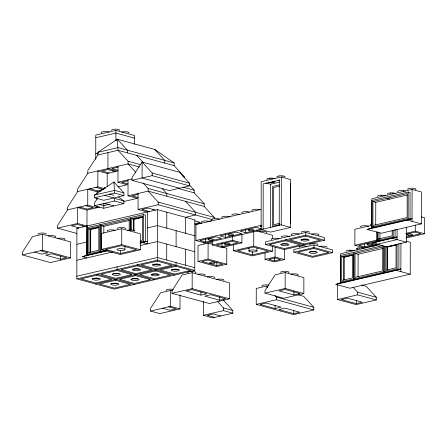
<?xml version="1.0" encoding="UTF-8"?>
<svg xmlns="http://www.w3.org/2000/svg" width="447" height="447" viewBox="0 0 447 447"><rect width="100%" height="100%" fill="white"/><g stroke="black" fill="none" stroke-linecap="round" stroke-linejoin="round"><path stroke-width="0.67" d="M22.35 254.907L22.356 252.248L32.447 236.614L42.515 234.273L70.559 241.933L70.531 257.885L50.394 262.568L22.35 254.907L42.487 250.231L70.531 257.885M42.487 250.231L42.515 234.273M76.862 233.435L57.501 228.143L57.507 225.484L67.598 209.85L67.603 207.19L77.694 191.556L77.7 188.897L87.791 173.263L87.796 170.603L97.887 154.969L97.887 152.31L117.332 139.229L154.763 149.454L174.157 162.959L174.151 165.619L184.153 176.565L184.153 177.895M60.608 259.249L45.65 255.164L51.69 253.762L66.648 257.846L60.608 259.249L60.613 255.924M76.828 278.878L76.918 228.356L157.461 209.637L194.853 219.851L194.763 270.374L114.22 289.092L76.828 278.878L157.378 260.16L194.763 270.374M86.986 226.02L77.638 223.466L77.666 207.509L87.014 210.062L99.765 207.101M86.936 255.153L87.014 210.062M86.969 257.913L82.36 256.656L86.975 255.259L87.025 226.009M88.992 254.79L87.12 254.276L87.165 227.691L99.86 224.74L101.106 225.081M97.083 206.335L97.083 207.726L87.735 205.173L87.763 189.215L97.111 191.769L101.134 190.835M88.171 228.786L88.132 252.717L98.809 250.236L98.848 226.305L88.171 228.786L90.724 229.479L98.731 227.618M89.998 252.544L90.043 229.294L98.714 227.277M90.685 252.047L90.724 229.479M118.22 196.948L123.925 200.921L123.92 203.581L103.782 208.257L94.434 205.709L94.44 203.05L97.429 198.418M94.462 197.742L94.468 195.088L113.907 182.002L123.953 192.959L123.948 195.618L103.81 200.295L94.462 197.742L114.6 193.065L123.948 195.618M95.742 159.244L95.787 135.083L115.918 130.401L134.614 135.508L134.603 144.409M97.094 199.401L97.1 198.015M97.105 193.853L97.111 191.769M103.838 188.517L97.832 186.88L97.859 170.922L107.207 173.475L117.276 171.134L107.928 168.58L107.956 152.628M101.681 251.84L99.81 251.331L99.86 224.74M102.329 251.689L100.463 251.18L100.508 224.59L130.211 217.683L130.189 230.641M129.183 230.188L129.2 219.248L101.514 225.685L101.469 249.616L102.821 249.303M101.592 249.365L101.62 233.412L121.757 228.73L140.453 233.837L140.425 249.789L120.288 254.472L101.592 249.365L121.729 244.682L140.425 249.789M103.782 208.257L103.894 202.904M103.838 233.161L103.849 226.322L101.514 225.685M107.185 186.656L107.207 173.475M123.92 203.581L114.572 201.027L114.577 198.367L123.925 200.921M114.6 193.065L113.907 182.002M115.902 140.688L115.918 130.401M117.108 266.859L117.103 269.519L154.494 279.733M117.919 186.935L127.317 184.751L117.969 182.197L117.997 166.245M120.433 253.494L105.475 249.409L121.584 245.66L136.542 249.75L120.433 253.494L120.439 250.834M121.729 244.682L121.757 228.73M124.976 249.337C122.545 248.197 119.494 248.264 117.019 249.253L116.941 249.789C119.371 250.929 122.417 250.862 124.897 249.873L124.981 246.677M127.367 152.84L127.373 150.181L117.332 139.229L116.583 140.386M123.931 201.485L137.352 198.362L128.004 195.814L128.032 179.856M117.332 139.229L118.019 150.287L128.065 161.244L128.06 163.904L135.827 172.369M130.697 230.523L130.72 217.566L143.509 214.594L145.376 215.108L145.331 241.698L143.459 241.184L140.095 241.967M131.703 230.283L131.725 218.661L142.498 216.158L142.459 240.089L140.436 240.559M132.016 180.342L132.021 177.682L142.112 162.049L179.504 172.257L189.55 183.214L189.545 185.874L169.407 190.556L132.016 180.342L152.153 175.66L189.545 185.874M133.597 219.175L133.575 230.116L133.547 219.186L143.023 216.985M133.994 230.937L134.011 219.315L131.725 218.661M140.107 243.235L142.727 242.626L147.337 243.889L147.393 211.979L138.045 209.425L138.073 193.473M143.459 241.184L143.509 214.594M143.124 182.996L148.147 188.472L148.141 191.132L158.188 202.089L214.275 217.404L214.275 218.734M180.018 295.042L179.996 308.916L159.858 313.593L150.51 311.045L150.516 308.385L160.607 292.746L170.676 290.41L172.011 290.773M152.153 175.66L152.159 173L142.112 162.049L142.085 178.001L179.476 188.215M157.378 260.16L157.461 209.637M212.269 219.516L158.182 204.748L158.188 202.089M164.759 163.054L164.764 160.395L154.718 149.443M166.725 260.053L166.753 244.101M166.781 228.149L166.809 212.191M166.837 196.239L166.843 193.579L162.278 188.6M179.996 308.916L170.648 306.363L170.676 290.41M172.017 293.316L172.017 290.656L182.113 275.022L192.182 272.681L229.568 282.895L229.54 298.847L209.408 303.53L172.017 293.316L192.154 288.633L229.54 298.847M176.073 262.607L176.073 265.267L95.524 283.985M176.101 246.655L176.129 230.697M185.421 265.16L185.449 249.208M185.477 233.25L185.505 217.298L195.574 214.957L195.579 212.297L185.533 201.346M192.154 288.633L192.182 272.681M214.275 217.404L204.229 206.453L204.234 203.793L194.188 192.836L194.194 190.176L189.17 184.7M262.808 229.669L205.274 243.039L195.926 240.486L195.954 224.528L260.936 209.431M222.12 246.962L226.797 248.241L226.769 264.194L216.7 266.535L198.004 261.428L198.032 245.476L208.101 243.134L212.772 244.408M200.921 295.104L185.969 291.019L192.009 289.617L206.967 293.701L200.921 295.104L200.927 291.779M223.254 300.054L232.842 310.509L232.837 313.168L212.705 317.851L203.357 315.297L203.379 301.423M205.419 242.062L199.809 240.525L215.918 236.781L221.528 238.318L205.419 242.062L205.424 238.737M226.769 264.194L208.073 259.087L208.101 243.134M241.939 234.546L241.928 242.866L221.79 247.549L212.442 244.995L212.448 240.832M216.845 265.557L201.888 261.473L207.928 260.065L222.885 264.149L216.845 265.557L216.851 262.233M219.617 300.211L204.665 296.126L210.705 294.718L225.657 298.808L219.617 300.211L219.622 296.886M221.93 246.571L216.326 245.04L232.434 241.296L238.044 242.827L221.93 246.571L221.935 243.246M232.837 313.168L223.494 310.615L223.494 307.955L217.56 301.485M225.556 237.379L219.946 235.848L236.055 232.105L241.665 233.636L225.556 237.379L225.562 234.055M241.928 242.866L232.58 240.313L232.585 236.156M272.447 246.347L272.435 251.203L252.298 255.88L233.602 250.778L233.613 244.531M261.132 229.11L245.694 232.703L245.699 229.378M256.991 248.091L256.908 251.287C254.432 252.27 251.382 252.337 248.951 251.197L248.957 247.878M252.443 254.902L237.486 250.817L253.594 247.074L268.552 251.158L252.443 254.902L252.449 251.577M272.435 251.203L253.74 246.096L253.767 231.529M298.384 294.869L303.725 296.327L313.766 307.285L313.766 309.944L293.629 314.621L256.237 304.413L256.265 288.455L266.334 286.119L267.669 286.482M261.109 229.557L261.193 181.7L281.331 177.018L290.679 179.571L290.595 227.434L270.457 232.11L261.109 229.557L281.247 224.88L290.595 227.434M263.127 229.093L263.205 183.89L279.314 180.147L279.235 225.349M265.01 293.148L265.015 290.489L275.106 274.855L285.175 272.514L303.871 277.621L303.843 293.573L283.705 298.255L265.01 293.148L285.147 288.466L303.843 293.573M284.448 249.163L284.432 259.567L274.363 261.908L265.015 259.355L265.026 253.114M265.518 244.481L265.524 241.821L305.793 232.462L324.488 237.569L324.488 240.229L284.214 249.588L265.518 244.481L305.793 235.122L324.488 240.229M270.469 227.953L270.541 184.248L265.87 182.974M272.458 238.715L272.463 235.251L256.438 230.87M274.508 260.931L268.898 259.4L274.939 257.992L280.548 259.528L274.508 260.931L274.514 257.606M284.432 259.567L275.084 257.014L275.101 247.303M275.078 308.536L260.12 304.452L266.161 303.049L281.118 307.134L275.078 308.536L275.084 305.217M313.766 309.944L276.375 299.73L276.375 297.071L275.006 295.579M281.247 224.88L281.331 177.018M285.147 288.466L285.175 272.514M290.461 223.092L290.533 183.209M293.768 313.643L278.816 309.559L284.856 308.156L299.814 312.241L293.768 313.643L293.78 310.319M293.824 252.214L293.83 249.555L313.967 244.872L332.663 249.979L332.657 252.639L312.52 257.316L293.824 252.214L313.962 247.532L332.657 252.639M293.919 294.936L278.962 290.852L285.002 289.444L299.959 293.534L293.919 294.936L293.925 291.612M305.793 235.122L305.793 232.462M313.962 247.532L313.967 244.872M361.589 285.057L366.266 286.331L376.307 297.289L376.307 299.948L356.17 304.625L337.474 299.524L337.502 283.566L340.854 282.789M406.284 241.179L410.29 242.274L410.234 274.179L349.867 288.209L335.909 284.398L340.525 282.996L340.575 253.751L379.24 244.766M342.536 282.532L340.67 282.018L340.715 255.427L353.404 252.482L353.359 279.068L355.231 279.582M341.72 256.522L341.676 280.453L352.353 277.973L352.398 254.041L341.72 256.522L344.274 257.221L352.281 255.36M343.547 280.28L343.587 257.036L352.264 255.019M344.235 279.783L344.274 257.221M355.879 279.431L354.007 278.917L354.058 252.332L383.085 245.582M379.145 244.302L364.21 247.772L354.862 245.219L354.89 229.266L371.859 225.322M355.058 253.427L355.019 277.358L382.705 270.921L382.749 246.99L355.058 253.427L358.097 254.254L383.085 248.448M356.309 303.647L341.357 299.563L347.397 298.16L362.355 302.245L356.309 303.647L356.32 300.323M357.55 250.085L357.55 248.091M376.307 299.948L357.611 294.841L357.611 292.182L353.046 287.203M358.058 276.816L358.097 254.254M377.112 243.827L364.355 246.794L364.361 244.135M371.764 228.043L371.815 198.792L412.089 189.433L421.437 191.987L421.381 223.897L381.107 233.256L367.143 229.44L371.764 228.043L412.039 218.684L407.418 220.08L367.143 229.44M371.91 227.065L371.954 200.474L408.2 192.048L410.072 192.562L410.022 219.153L408.156 218.639L371.91 227.065L373.776 227.573M372.96 201.569L372.915 225.5L407.15 217.544L407.189 193.612L372.96 201.569L375.765 202.335L407.312 195.004M375.726 224.897L375.765 202.335M406.44 227.607L406.412 242.173L386.275 246.856L372.317 243.039L376.933 241.643L376.95 231.892M378.95 241.173L377.078 240.665L377.095 231.803M379.335 239.441L378.089 239.1L378.101 232.261M379.961 238.927L379.967 232.775M385.537 272.536L383.71 272.016L383.755 246.107M386.091 272.407L384.224 271.899L384.269 245.99M385.275 246.403L385.23 270.334L396.003 267.831L396.048 244.582M387.141 246.912L387.102 270.161L387.091 246.923L396.567 244.721M387.521 270.301L387.56 247.051L385.895 246.571M392.192 230.356L392.181 235.826L378.089 239.1M395.07 229.25L395.059 237.43L393.187 236.921L393.198 230.104M398.925 243.531L398.88 269.435L397.009 268.926L397.053 244.38M397.087 229.3L397.065 239.62L376.933 244.302M400.886 271.625L400.937 243.202M408.156 218.639L408.2 192.048M412.033 221.343L412.089 189.433M421.314 216.868L424.65 217.778L424.622 233.731L415.274 231.177L415.285 224.936M248.951 251.197L249.029 250.661C251.505 249.677 254.555 249.61 256.986 250.75M103.034 189.729L104.531 187.41L105.442 188.41M142.727 242.626L147.342 241.229L139.945 242.945M372.317 243.039L397.07 236.96L376.933 241.643M335.909 284.398L396.277 270.368L400.892 268.971L340.525 282.996M95.781 137.737L115.918 133.061L134.614 138.168M97.887 152.31L118.025 147.627L174.157 162.959M95.753 153.695L98.435 153.07M97.887 154.969L118.019 150.287L174.151 165.619M87.791 173.263L128.06 163.904L139.414 167.005M117.852 167.223L111.811 168.625L118.042 170.329M77.694 191.556L97.832 186.88M117.969 182.197L132.061 178.923M127.892 180.834L121.852 182.242L128.082 183.94M94.468 195.088L114.605 190.405L123.953 192.959M67.598 209.85L87.735 205.173M128.004 195.814L148.141 191.132L204.229 206.453M137.933 194.451L131.887 195.853L138.123 197.557M94.434 205.709L114.572 201.027M109.157 204.352L103.788 205.603L99.782 204.508M57.501 228.143L77.638 223.466M138.045 209.425L158.182 204.748M270.541 184.248L279.269 182.225M279.263 184.879L272.553 186.444L272.48 226.327L279.867 224.612M103.849 226.322L129.513 220.36M134.011 219.315L142.805 217.27M279.598 186.131L273.558 187.539L273.491 224.763L279.531 223.36M76.89 244.313L86.958 241.972M147.365 227.931L157.433 225.595L194.825 235.804M194.948 223.612L200.317 222.36L194.708 220.829M194.803 224.59L201.519 223.031M208.229 221.472L211.587 220.689M87.12 254.276L99.81 251.331M100.463 251.18L105.185 250.08M86.975 255.259L107.056 250.588M82.36 256.656L108.057 250.683M76.862 260.266L112.583 251.963M140.135 245.559L157.405 241.548L194.797 251.762M195.926 240.486L261.584 225.227M261.562 226.176L260.221 226.489L261.467 226.83M76.834 276.218L157.378 257.5L194.769 267.714M212.442 244.995L232.58 240.313M233.602 250.778L253.74 246.096M198.004 261.428L208.073 259.087M265.015 259.355L275.084 257.014M354.862 245.219L377.262 240.011M405.77 233.39L415.274 231.177M377.078 240.665L393.187 236.921M406.407 234.183L415.129 232.161L420.739 233.692L405.971 237.122M406.295 237.994L424.622 233.731M387.56 247.051L396.355 245.012M150.51 311.045L170.648 306.363M340.67 282.018L353.359 279.068M354.007 278.917L383.71 272.016M384.224 271.899L397.009 268.926M203.357 315.297L223.494 310.615M256.237 304.413L276.375 299.73M337.474 299.524L357.611 294.841M307.827 239.436L301.999 239.374M287.689 244.112L281.861 244.051M159.411 264.473L153.584 264.412M139.274 269.155L133.446 269.088M119.137 273.832L113.309 273.771M98.999 278.515L93.177 278.453M178.107 269.58L172.279 269.519M315.995 251.845L310.173 251.784M157.97 274.262L152.142 274.195M137.832 278.939L132.005 278.878M117.695 283.621L111.873 283.554M387.052 198.295L389.857 199.06M407.418 220.08L421.381 223.897M372.915 226.83L374.782 227.339M128.065 161.244L140.755 164.708M182.817 176.196L184.153 176.565M392.455 238.363L406.412 242.173M152.159 173L189.55 183.214M182.845 187.075L194.194 190.176M378.084 240.43L379.956 240.939M376.726 242.028L374.86 241.52L358.745 245.263L364.355 246.794M178.163 188.461L194.188 192.836M115.259 171.603L107.783 169.564L101.743 170.966L109.219 173.006M148.147 188.472L204.234 203.793M261.177 228.786L256.192 227.422L240.084 231.166L245.694 232.703M95.814 187.343L103.296 189.388L97.256 190.791L89.774 188.751M285.655 239.799L304.351 244.906M396.277 270.368L410.234 274.179M109.208 194.02L113.884 195.3M104.531 195.406L113.879 197.96M155.45 210.107L147.974 208.062L141.928 209.47L149.41 211.509M104.503 203.368L113.851 205.922M85.718 205.637L93.2 207.682L87.159 209.084L79.678 207.045M357.611 292.182L376.307 297.289M84.969 226.484L77.493 224.444L71.453 225.847L78.929 227.892M76.918 228.356L78.253 228.724M276.375 297.071L313.766 307.285M137.24 264.842L174.632 275.05M40.47 250.694L47.952 252.739L41.912 254.142L34.43 252.102M223.494 307.955L232.842 310.509M96.965 274.201L134.357 284.409M220.757 315.979L213.28 313.934L207.24 315.336L214.716 317.381M168.636 306.832L176.112 308.871L170.072 310.279L162.591 308.234M266.334 286.119L267.703 287.611M136.715 155.394L143.107 162.367M259.472 231.848A4.124 1.039 0.1 0 1 264.641 231.563A4.124 1.039 0.1 0 1 266.697 232.792M201.871 222.377A4.124 1.039 0.1 0 1 203.743 221.058A4.124 1.039 0.1 0 1 209.129 221.421M211.621 219.684A4.124 1.039 0.1 0 1 214.817 218.622A4.124 1.039 0.1 0 1 219.533 219.242M231.853 215.186A4.124 1.039 0.1 0 1 234.954 213.945A4.124 1.039 0.1 0 1 239.894 214.733M222.008 217.695A4.124 1.039 0.1 0 1 224.539 216.309A4.124 1.039 0.1 0 1 229.825 217.074M242.145 213.018A4.124 1.039 0.1 0 1 244.012 211.699A4.124 1.039 0.1 0 1 249.404 212.062M252.214 210.677A4.124 1.039 0.1 0 1 254.41 209.319A4.124 1.039 0.1 0 1 259.808 209.883M301.423 232.474A4.124 1.039 0.1 0 1 305.234 231.211A4.124 1.039 0.1 0 1 309.531 232.384M311.503 234.167A4.124 1.039 0.1 0 1 316.979 233.926A4.124 1.039 0.1 0 1 318.454 235.284M291.573 234.988A4.124 1.039 0.1 0 1 293.768 233.63A4.124 1.039 0.1 0 1 299.166 234.189M271.435 239.665A4.124 1.039 0.1 0 1 273.631 238.307A4.124 1.039 0.1 0 1 279.034 238.871M281.286 237.156A4.124 1.039 0.1 0 1 284.387 235.915A4.124 1.039 0.1 0 1 289.321 236.703M309.592 244.883A4.124 1.039 0.1 0 1 313.766 243.621A4.124 1.039 0.1 0 1 317.549 244.973M299.747 247.398A4.124 1.039 0.1 0 1 301.619 246.079A4.124 1.039 0.1 0 1 307.005 246.442M319.672 246.582A4.124 1.039 0.1 0 1 324.511 246.252A4.124 1.039 0.1 0 1 327.048 247.347M209.621 242A4.124 1.039 0.1 0 1 211.682 243.235M203.949 243.319A4.124 1.039 0.1 0 1 204.078 242.442M397.646 191.785A4.124 1.039 0.1 0 1 400.4 190.573A4.124 1.039 0.1 0 1 405.463 191.165M403.323 191.014A2.749 0.693 0.1 0 1 403.68 191.093M407.932 189.617A4.124 1.039 0.1 0 1 411.883 188.181A4.124 1.039 0.1 0 1 415.403 189.701M387.8 194.3A4.124 1.039 0.1 0 1 389.667 192.981A4.124 1.039 0.1 0 1 395.059 193.344M390.102 193.316A2.749 0.693 0.1 0 1 390.985 193.227M392.405 193.238A2.749 0.693 0.1 0 1 393.254 193.35M377.508 196.468A4.124 1.039 0.1 0 1 380.609 195.227A4.124 1.039 0.1 0 1 385.543 196.015M380.917 195.562A2.749 0.693 0.1 0 1 381.867 195.551M372.306 245.593A4.124 1.039 0.1 0 1 374.223 246.118M356.561 249.253A4.124 1.039 0.1 0 1 358.427 247.934A4.124 1.039 0.1 0 1 363.819 248.297M358.863 248.275A2.749 0.693 0.1 0 1 359.746 248.18M361.612 248.241A2.749 0.693 0.1 0 1 362.014 248.308M346.269 251.421A4.124 1.039 0.1 0 1 349.37 250.18A4.124 1.039 0.1 0 1 354.309 250.974M349.219 250.555A2.749 0.693 0.1 0 1 351.096 250.538M82.835 226.204A4.124 1.039 0.1 0 1 82.689 225.495M153.092 209.654A4.124 1.039 0.1 0 1 153.17 209.112M370.876 224.768A4.124 1.039 0.1 0 1 371.87 223.606M360.589 226.936A4.124 1.039 0.1 0 1 363.685 225.696A4.124 1.039 0.1 0 1 368.624 226.489M274.363 181.247A4.124 1.039 0.1 0 1 273.709 182.572A4.124 1.039 0.1 0 1 268.418 182.627M279.755 180.454A4.124 1.039 0.1 0 1 278.481 180.286M276.956 177.029A4.124 1.039 0.1 0 1 281.129 175.766A4.124 1.039 0.1 0 1 284.912 177.118M267.11 179.543A4.124 1.039 0.1 0 1 268.982 178.224A4.124 1.039 0.1 0 1 274.369 178.588M269.418 178.56A2.749 0.693 0.1 0 1 270.295 178.47M271.715 178.482A2.749 0.693 0.1 0 1 272.564 178.593M278.783 176.386A2.749 0.693 0.1 0 1 279.107 176.297M282.633 176.258A2.749 0.693 0.1 0 1 282.99 176.336M272.564 181.253A2.749 0.693 0.1 0 1 272.771 182.315A2.749 0.693 0.1 0 1 268.597 182.175M279.716 180.08A2.749 0.693 0.1 0 1 278.956 179.934M262.177 286.303A4.124 1.039 0.1 0 1 263.741 285.03A4.124 1.039 0.1 0 1 268.999 285.203M166.524 290.595A4.124 1.039 0.1 0 1 168.083 289.321A4.124 1.039 0.1 0 1 173.341 289.494M216.197 279.649A4.124 1.039 0.1 0 1 221.421 279.168A4.124 1.039 0.1 0 1 223.807 280.442M207.235 276.944A4.124 1.039 0.1 0 1 212.398 276.654A4.124 1.039 0.1 0 1 214.459 277.889M188.025 272.866A4.124 1.039 0.1 0 1 191.975 271.43A4.124 1.039 0.1 0 1 195.49 272.949M197.887 274.391A4.124 1.039 0.1 0 1 203.363 274.145A4.124 1.039 0.1 0 1 204.838 275.503M281.023 272.698A4.124 1.039 0.1 0 1 284.974 271.262A4.124 1.039 0.1 0 1 288.488 272.782M290.88 274.223A4.124 1.039 0.1 0 1 296.361 273.977A4.124 1.039 0.1 0 1 297.836 275.335M127.462 230.44A4.124 1.039 0.1 0 1 132.301 230.11A4.124 1.039 0.1 0 1 134.838 231.205M107.537 231.255A4.124 1.039 0.1 0 1 109.727 229.898A4.124 1.039 0.1 0 1 115.13 230.462M117.382 228.741A4.124 1.039 0.1 0 1 121.556 227.478A4.124 1.039 0.1 0 1 125.339 228.83M48.22 235.982A4.124 1.039 0.1 0 1 53.696 235.737A4.124 1.039 0.1 0 1 55.177 237.094M57.568 238.536A4.124 1.039 0.1 0 1 63.044 238.29A4.124 1.039 0.1 0 1 64.524 239.648M38.14 234.284A4.124 1.039 0.1 0 1 41.951 233.021A4.124 1.039 0.1 0 1 46.248 234.194M121.629 132.111A4.124 1.039 0.1 0 1 126.792 131.82A4.124 1.039 0.1 0 1 128.853 133.055M101.698 132.927A4.124 1.039 0.1 0 1 103.894 131.569A4.124 1.039 0.1 0 1 109.297 132.133M111.549 130.412A4.124 1.039 0.1 0 1 115.717 129.149A4.124 1.039 0.1 0 1 119.505 130.502M112.901 171.151A4.124 1.039 0.1 0 1 112.979 170.609M92.255 278.766L92.177 279.302C94.608 280.442 97.653 280.375 100.134 279.392L100.212 278.855C97.781 277.716 94.73 277.783 92.255 278.766M110.951 283.873L110.873 284.409C113.303 285.549 116.349 285.482 118.829 284.499L118.908 283.957C116.477 282.822 113.426 282.884 110.951 283.873M112.393 274.084L112.314 274.626C114.745 275.765 117.79 275.698 120.271 274.709L120.349 274.173C117.919 273.033 114.868 273.1 112.393 274.084M131.088 279.191L131.005 279.727C133.441 280.867 136.486 280.805 138.967 279.816L139.045 279.28C136.614 278.14 133.564 278.207 131.088 279.191M132.53 269.407L132.446 269.943C134.882 271.083 137.927 271.016 140.403 270.033L140.487 269.496C138.05 268.356 135.005 268.418 132.53 269.407M151.22 274.514L151.142 275.05C153.578 276.19 156.623 276.123 159.098 275.14L159.182 274.598C156.746 273.463 153.701 273.525 151.22 274.514M152.662 264.725L152.583 265.267C155.014 266.401 158.065 266.339 160.54 265.35L160.618 264.814C158.188 263.674 155.143 263.741 152.662 264.725M171.357 269.832L171.279 270.368C173.71 271.508 176.761 271.441 179.236 270.457L179.314 269.921C176.883 268.781 173.838 268.848 171.357 269.832M280.945 244.364L280.861 244.906C283.297 246.046 286.343 245.979 288.818 244.99L288.902 244.453C286.466 243.313 283.42 243.38 280.945 244.364M301.077 239.687L300.999 240.223C303.429 241.363 306.48 241.296 308.955 240.313L309.033 239.776C306.603 238.637 303.558 238.704 301.077 239.687M309.251 252.097L309.173 252.633C311.604 253.773 314.654 253.712 317.13 252.723L317.208 252.186C314.777 251.046 311.727 251.113 309.251 252.097M96.82 275.179L80.711 278.922L95.669 283.007L111.778 279.263L96.82 275.179M116.958 270.496L100.849 274.24L115.807 278.325L131.915 274.581L116.958 270.496M137.095 265.82L120.986 269.563L135.944 273.648L152.053 269.904L137.095 265.82M157.232 261.137L141.123 264.881L156.076 268.965L172.19 265.222L157.232 261.137M115.516 280.286L99.407 284.029L114.365 288.114L130.474 284.37L115.516 280.286M135.653 275.603L119.545 279.347L134.502 283.432L150.611 279.688L135.653 275.603M155.791 270.927L139.682 274.67L154.64 278.755L170.748 275.011L155.791 270.927M175.928 266.244L159.819 269.988L174.771 274.072L190.88 270.329L175.928 266.244M285.51 240.777L269.401 244.52L284.359 248.605L300.468 244.861L285.51 240.777M305.647 236.1L289.539 239.843L304.491 243.928L320.605 240.184L305.647 236.1M313.822 248.51L297.708 252.253L312.665 256.338L328.774 252.594L313.822 248.51M225.523 244.481A2.749 0.693 0.1 0 0 229.909 244.023A2.749 0.693 0.1 0 0 226.115 243.291A2.749 0.693 0.1 0 0 225.523 244.481M209.012 239.972A2.749 0.693 0.1 0 0 213.398 239.514A2.749 0.693 0.1 0 0 209.604 238.782A2.749 0.693 0.1 0 0 209.012 239.972M229.149 235.29A2.749 0.693 0.1 0 0 233.535 234.831A2.749 0.693 0.1 0 0 229.736 234.099A2.749 0.693 0.1 0 0 229.149 235.29M249.286 230.613A2.749 0.693 0.1 0 0 253.667 230.155A2.749 0.693 0.1 0 0 249.873 229.423A2.749 0.693 0.1 0 0 249.286 230.613M210.727 263.361A2.749 0.693 0.1 0 0 215.113 262.903A2.749 0.693 0.1 0 0 211.319 262.171A2.749 0.693 0.1 0 0 210.727 263.361M367.948 244.705A2.749 0.693 0.1 0 0 372.334 244.246A2.749 0.693 0.1 0 0 368.54 243.514A2.749 0.693 0.1 0 0 367.948 244.705M408.223 235.345A2.749 0.693 0.1 0 0 412.609 234.887A2.749 0.693 0.1 0 0 408.809 234.155A2.749 0.693 0.1 0 0 408.223 235.345"/></g></svg>
